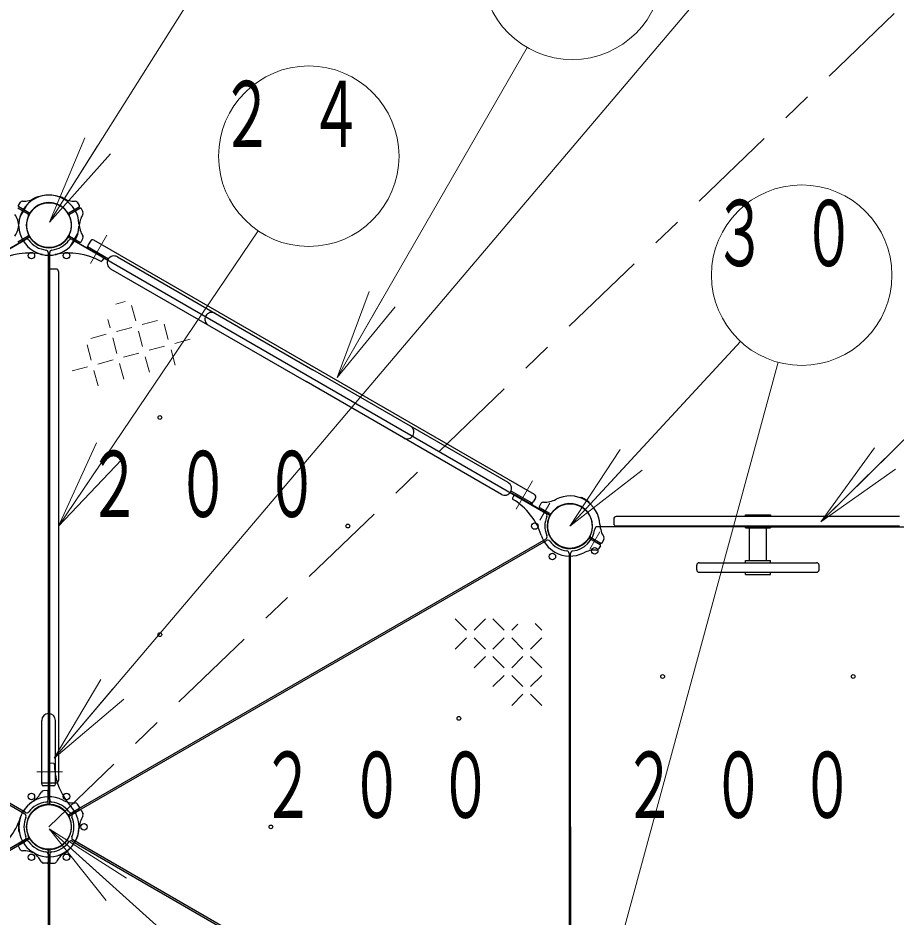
# Model space of a CAD drawing. Units: millimetres on the paper, scale 1:60. Extents: x -385 to 76, y -594 to 267.
# Drawn here: x -240.45 to -211.26, y 106.02 to 135.9 of the extents above; entities that cross this region are included whole.
import ezdxf

# ---------------------------------------------------------------- set-up
doc = ezdxf.new("R2010")
doc.units = ezdxf.units.MM
doc.linetypes.add('USER1', pattern=[4.5, 2.5, -2])
doc.linetypes.add('USER2', pattern=[6, 3, -1, 1, -1])
doc.layers.add('1_60', color=7, linetype='Continuous', lineweight=25)
doc.styles.add('ＭＳ ゴシック', font='')
doc.styles.get('ＭＳ ゴシック').set_extended_font_data('MS Gothic')

msp = doc.modelspace()

# ---------------------------------------------------------------- linework, layer by layer
at = {"layer": '1_60', "linetype": 'USER2', "lineweight": 13}
for p, q in [((-239.419, 109.012), (-189.169, 157.354)), ((-240.083, 129.778), (-240.415, 129.203)), ((-238.423, 128.82), (-238.755, 128.245)), ((-238.035, 127.743), (-237.492, 128.683)), ((-223.889, 119.577), (-223.346, 120.517)), ((-222.762, 119.778), (-223.094, 119.203)), ((-221.103, 118.82), (-221.434, 118.245)), ((-238.967, 110.845), (-239.821, 110.845))]:
    msp.add_line(p, q, dxfattribs=at)
at = {"layer": '1_60', "lineweight": 13}
for p, q in [((-239.249, 111.298), (-215.004, 139.866)), ((-239.401, 129.116), (-232.654, 139.798)), ((-229.839, 123.954), (-223.518, 134.919)), ((-239.401, 129.116), (-238.222, 131.919)), ((-239.401, 129.116), (-237.799, 131.652)), ((-237.376, 131.385), (-239.401, 129.116)), ((-239.102, 119.012), (-232.461, 128.822)), ((-213.76, 119.154), (-205.593, 127.208)), ((-229.839, 123.954), (-228.774, 126.803)), ((-229.839, 123.954), (-228.341, 126.553)), ((-227.908, 126.303), (-229.839, 123.954)), ((-222.098, 119.012), (-216.427, 125.148)), ((-222.098, 99.012), (-215.178, 124.456)), ((-239.102, 119.012), (-237.835, 121.776)), ((-239.102, 119.012), (-237.421, 121.496)), ((-222.098, 119.012), (-220.429, 121.554)), ((-213.76, 119.154), (-211.975, 121.617)), ((-237.006, 121.215), (-239.102, 119.012)), ((-222.098, 119.012), (-220.062, 121.215)), ((-213.76, 119.154), (-211.624, 121.261)), ((-219.695, 120.875), (-222.098, 119.012)), ((-211.273, 120.905), (-213.76, 119.154)), ((-239.249, 111.298), (-237.689, 113.909)), ((-239.249, 111.298), (-237.308, 113.586)), ((-236.927, 113.262), (-239.249, 111.298)), ((-237.513, 106.568), (-239.409, 108.946)), ((-239.409, 108.946), (-236.844, 107.312)), ((-239.409, 108.946), (-237.179, 106.94)), ((-239.409, 108.946), (-221.189, 92.557))]:
    msp.add_line(p, q, dxfattribs=at)
at = {"layer": '1_60', "color": 2}
for p, q in [((-240.435, 129.667), (-240.366, 129.778)), ((-238.403, 129.667), (-238.473, 129.778)), ((-240.108, 129.381), (-240.448, 129.577)), ((-240.083, 129.424), (-240.423, 129.62)), ((-238.755, 129.424), (-238.415, 129.62)), ((-238.73, 129.38), (-238.39, 129.577)), ((-238.344, 129.564), (-238.287, 129.456)), ((-240.083, 128.599), (-241.217, 127.944)), ((-240.108, 128.643), (-240.448, 128.446)), ((-238.755, 128.599), (-237.621, 127.945)), ((-238.73, 128.643), (-238.39, 128.446)), ((-238.344, 128.46), (-238.287, 128.567)), ((-237.61, 127.898), (-237.657, 127.824)), ((-223.968, 120.022), (-224.008, 119.944)), ((-222.787, 119.38), (-223.922, 120.035)), ((-223.114, 119.667), (-223.05, 119.769)), ((-222.762, 119.424), (-223.103, 119.62)), ((-221.409, 118.643), (-221.069, 118.446)), ((-221.434, 118.599), (-221.094, 118.403)), ((-221.083, 118.356), (-221.147, 118.254)), ((-221.023, 118.459), (-220.962, 118.575)), ((-239.658, 110.428), (-239.658, 110.47)), ((-239.205, 110.47), (-239.658, 110.47)), ((-239.255, 110.378), (-239.608, 110.378)), ((-239.394, 109.793), (-239.394, 110.378)), ((-239.205, 110.428), (-239.205, 110.47)), ((-239.478, 110.219), (-239.6, 110.214)), ((-239.444, 109.793), (-239.444, 110.185)), ((-238.403, 109.667), (-238.467, 109.77)), ((-238.755, 109.424), (-238.415, 109.62)), ((-238.73, 109.381), (-238.39, 109.577)), ((-238.343, 109.564), (-238.282, 109.448)), ((-240.108, 108.643), (-241.242, 107.988)), ((-240.083, 108.599), (-240.423, 108.403)), ((-240.434, 108.357), (-240.37, 108.254)), ((-239.444, 108.23), (-239.444, 107.838)), ((-239.394, 108.23), (-239.394, 107.838)), ((-239.478, 107.804), (-239.609, 107.809)), ((-239.359, 107.804), (-239.238, 107.809))]:
    msp.add_line(p, q, dxfattribs=at)
at = {"layer": '1_60'}
for p, q in [((-240.056, 129.782), (-240.058, 129.784)), ((-239.768, 129.949), (-239.769, 129.951)), ((-239.071, 129.949), (-239.069, 129.951)), ((-238.782, 129.782), (-238.781, 129.785)), ((-223.275, 120.057), (-237.926, 128.515)), ((-238.136, 128.301), (-238.162, 128.255)), ((-238.162, 128.255), (-237.462, 127.851)), ((-238.136, 128.301), (-237.436, 127.897)), ((-238.04, 128.485), (-238.115, 128.355)), ((-239.419, 127.47), (-239.419, 110.553)), ((-239.186, 127.553), (-239.336, 127.553)), ((-239.102, 127.47), (-239.102, 110.553)), ((-223.355, 119.768), (-224.055, 120.172)), ((-223.382, 119.722), (-224.082, 120.126)), ((-223.245, 119.943), (-223.32, 119.813)), ((-221.75, 119.949), (-221.748, 119.951)), ((-223.355, 119.768), (-223.382, 119.722)), ((-221.461, 119.782), (-221.46, 119.784)), ((-220.64, 119.245), (-220.64, 119.095)), ((-211.14, 119.328), (-220.557, 119.328)), ((-216.265, 119.382), (-215.432, 119.382)), ((-216.265, 119.328), (-216.265, 119.382)), ((-215.432, 119.382), (-215.432, 119.328)), ((-211.14, 119.012), (-220.557, 119.012)), ((-216.265, 118.958), (-216.265, 119.012)), ((-216.265, 118.958), (-215.432, 118.958)), ((-215.432, 119.012), (-215.432, 118.958)), ((-216.265, 117.791), (-216.265, 117.866)), ((-216.265, 117.866), (-215.432, 117.866)), ((-216.265, 117.791), (-215.432, 117.791)), ((-215.432, 117.791), (-215.432, 117.866)), ((-216.265, 117.475), (-215.432, 117.475)), ((-216.265, 117.4), (-216.265, 117.475)), ((-215.432, 117.4), (-215.432, 117.475)), ((-216.265, 117.4), (-215.432, 117.4)), ((-239.658, 110.47), (-239.658, 112.553)), ((-239.205, 110.47), (-239.205, 112.553)), ((-239.205, 110.47), (-239.658, 110.47)), ((-239.186, 110.469), (-239.336, 110.469)), ((-240.405, 109.178), (-240.408, 109.178)), ((-240.405, 108.845), (-240.408, 108.845)), ((-238.781, 108.241), (-238.78, 108.239)), ((-239.07, 108.074), (-239.069, 108.072))]:
    msp.add_line(p, q, dxfattribs=at)
at = {"layer": '1_60', "color": 4}
for p, q in [((-255.939, 119.445), (-240.195, 128.535)), ((-238.644, 128.535), (-222.899, 119.445)), ((-239.444, 128.101), (-239.444, 109.921)), ((-239.394, 109.922), (-239.394, 128.101)), ((-215.849, 118.987), (-221.188, 118.987)), ((-215.849, 118.987), (-210.509, 118.987)), ((-255.964, 118.535), (-240.219, 109.445)), ((-240.195, 109.488), (-255.939, 118.578)), ((-222.899, 118.578), (-238.644, 109.488)), ((-238.619, 109.445), (-222.874, 118.535)), ((-222.123, 118.102), (-222.123, 99.922)), ((-222.074, 109.012), (-222.074, 118.102)), ((-222.074, 109.012), (-222.074, 99.922)), ((-240.219, 108.578), (-255.964, 99.488)), ((-255.939, 99.445), (-240.194, 108.535)), ((-238.643, 108.535), (-222.899, 99.445)), ((-222.874, 99.488), (-238.619, 108.578)), ((-239.444, 108.101), (-239.444, 89.922)), ((-239.394, 89.922), (-239.394, 108.102))]:
    msp.add_line(p, q, dxfattribs=at)
at = {"layer": '1_60', "color": 131}
for p, q in [((-237.141, 127.958), (-230.646, 124.208)), ((-237.368, 127.565), (-230.872, 123.815)), ((-224.15, 120.458), (-230.646, 124.208)), ((-224.377, 120.065), (-230.872, 123.815))]:
    msp.add_line(p, q, dxfattribs=at)
at = {"layer": '1_60', "color": 4, "lineweight": 13}
for p, q in [((-237.192, 126.39), (-236.888, 126.471)), ((-236.534, 125.834), (-236.671, 126.346)), ((-237.388, 125.605), (-237.461, 125.878)), ((-236.318, 125.709), (-235.805, 125.846)), ((-237.171, 125.48), (-236.659, 125.617)), ((-235.452, 125.209), (-235.589, 125.721)), ((-238.025, 125.251), (-237.513, 125.388)), ((-237.159, 124.751), (-237.296, 125.263)), ((-236.305, 124.98), (-236.443, 125.492)), ((-235.235, 125.084), (-234.723, 125.221)), ((-238.013, 124.522), (-238.15, 125.035)), ((-236.089, 124.855), (-235.577, 124.992)), ((-236.943, 124.626), (-236.43, 124.763)), ((-236.077, 124.126), (-236.214, 124.638)), ((-235.223, 124.355), (-235.36, 124.867)), ((-237.796, 124.397), (-237.284, 124.535)), ((-236.93, 123.897), (-237.068, 124.41)), ((-238.65, 124.169), (-238.138, 124.306)), ((-237.784, 123.669), (-237.921, 124.181)), ((-225.908, 115.924), (-225.533, 115.549)), ((-225.283, 115.549), (-224.908, 115.924)), ((-224.658, 115.924), (-224.283, 115.549)), ((-224.033, 115.549), (-223.834, 115.749)), ((-223.256, 115.772), (-223.033, 115.549)), ((-225.908, 114.924), (-225.533, 115.299)), ((-225.283, 115.299), (-224.908, 114.924)), ((-224.658, 114.924), (-224.283, 115.299)), ((-224.033, 115.299), (-223.658, 114.924)), ((-223.408, 114.924), (-223.033, 115.299)), ((-225.283, 114.299), (-224.908, 114.674)), ((-224.658, 114.674), (-224.283, 114.299)), ((-224.033, 114.299), (-223.658, 114.674)), ((-223.408, 114.674), (-223.033, 114.299)), ((-224.658, 113.674), (-224.283, 114.049)), ((-224.033, 114.049), (-223.658, 113.674)), ((-223.408, 113.674), (-223.033, 114.049)), ((-224.033, 113.049), (-223.658, 113.424)), ((-223.408, 113.424), (-223.033, 113.049))]:
    msp.add_line(p, q, dxfattribs=at)
at = {"layer": '1_60', "color": 3}
for p, q in [((-216.132, 117.866), (-216.132, 118.958)), ((-215.565, 117.866), (-215.565, 118.958))]:
    msp.add_line(p, q, dxfattribs=at)
at = {"layer": '1_60', "color": 140}
for p, q in [((-217.798, 117.791), (-213.898, 117.791)), ((-217.882, 117.558), (-217.882, 117.708)), ((-217.798, 117.475), (-213.898, 117.475)), ((-213.815, 117.558), (-213.815, 117.708))]:
    msp.add_line(p, q, dxfattribs=at)
at = {"layer": '1_60', "color": 2, "linetype": 'USER1', "lineweight": 13}
for p, q in [((-239.394, 110.378), (-239.394, 111.102)), ((-239.359, 111.136), (-239.272, 111.131))]:
    msp.add_line(p, q, dxfattribs=at)
at = {"layer": '1_60', "lineweight": 13}
for centre in [(-222.02, 137.518), (-230.779, 131.306), (-214.391, 127.351)]:
    msp.add_circle(centre, 3, dxfattribs=at)
at = {"layer": '1_60'}
for centre, radius in [((-239.419, 129.012), 0.743), ((-239.419, 129.012), 0.743), ((-222.099, 119.012), 0.743), ((-222.098, 119.012), 0.743), ((-222.098, 119.012), 0.743), ((-221.274, 118.187), 0.108), ((-219.015, 114.012), 0.0625), ((-212.682, 114.012), 0.0625), ((-239.419, 109.012), 0.743), ((-239.419, 109.012), 0.743), ((-239.419, 109.012), 0.743), ((-239.419, 109.011), 0.743), ((-239.419, 109.011), 0.743), ((-239.419, 109.011), 0.743)]:
    msp.add_circle(centre, radius, dxfattribs=at)
at = {"layer": '1_60', "color": 4}
for centre, radius in [((-240.002, 128.001), 0.108), ((-238.836, 128.001), 0.108), ((-235.729, 122.62), 0.0625), ((-229.479, 119.012), 0.0625), ((-223.265, 119.012), 0.108), ((-222.682, 118.002), 0.108), ((-235.729, 115.403), 0.0625), ((-225.789, 112.62), 0.0625), ((-240.002, 110.021), 0.108), ((-238.836, 110.022), 0.108), ((-238.253, 109.012), 0.108), ((-232.039, 109.012), 0.0625), ((-240.002, 108.001), 0.108), ((-238.836, 108.002), 0.108)]:
    msp.add_circle(centre, radius, dxfattribs=at)
at = {"layer": '1_60', "color": 2}
for centre, radius, start, end in [((-239.419, 129.012), 1, 62.7272, 120), ((-239.419, 129.012), 1, 60, 117.2728), ((-239.419, 129.012), 1, 120, 177.2728), ((-240.3, 129.725), 0.0833, 87.4588, 148), ((-240.259, 130.641), 0.833, 267.4588, 297.2728), ((-239.419, 129.012), 0.75, 60, 145.7293), ((-239.419, 129.012), 0.75, 34.2707, 120), ((-238.579, 130.641), 0.833, 242.7272, 272.5412), ((-239.419, 129.012), 1, 2.7272, 60), ((-238.538, 129.725), 0.0833, 32, 92.5412), ((-240.407, 129.649), 0.0333, 148, 240), ((-239.419, 129.012), 0.75, 120, 205.7293), ((-240.067, 129.453), 0.0333, 240, 325.7293), ((-239.419, 129.012), 0.75, 334.2707, 60), ((-238.772, 129.453), 0.0333, 214.2707, 300), ((-238.432, 129.649), 0.0333, 300, 32), ((-238.373, 129.548), 0.0333, 28, 120), ((-238.36, 129.417), 0.0833, 327.4588, 28), ((-238.36, 129.417), 0.0833, 327.4588, 28), ((-241.251, 128.924), 0.833, 2.7272, 32.5412), ((-239.419, 129.012), 0.75, 154.2707, 240), ((-240.125, 129.352), 0.0333, 334.2707, 60), ((-239.419, 129.012), 0.75, 300, 25.7293), ((-238.713, 129.352), 0.0333, 120, 205.7293), ((-237.588, 128.924), 0.833, 147.4588, 177.2728), ((-241.25, 129.099), 0.833, 327.4588, 357.2728), ((-239.419, 129.012), 1, 182.7272, 240), ((-239.419, 129.012), 1, 300, 357.2728), ((-237.588, 129.099), 0.833, 182.7272, 212.5412), ((-240.125, 128.671), 0.0333, 300, 25.7293), ((-240.066, 128.57), 0.0333, 34.2707, 120), ((-239.419, 129.012), 0.75, 214.2707, 300), ((-239.419, 129.012), 0.75, 240, 325.7293), ((-238.772, 128.571), 0.0333, 60, 145.7293), ((-238.714, 128.672), 0.0333, 154.2707, 240), ((-238.361, 128.606), 0.0833, 332, 32.5412), ((-238.374, 128.475), 0.0333, 240, 332), ((-240.089, 125.916), 2.167, 77.7828, 118.9159), ((-239.419, 129.012), 1, 240, 282.2172), ((-239.419, 129.012), 1, 257.7828, 300), ((-238.749, 125.917), 2.167, 61.0842, 102.2172), ((-237.638, 127.916), 0.0333, 327, 60), ((-237.685, 127.842), 0.0333, 241.0841, 327), ((-223.978, 119.928), 0.0333, 153, 238.9159), ((-225.114, 118.044), 2.167, 17.7828, 58.9158), ((-223.938, 120.006), 0.0333, 60, 153), ((-222.939, 120.641), 0.833, 267.4588, 297.2728), ((-222.098, 119.012), 1, 60, 117.2728), ((-222.098, 119.012), 1, 2.7272, 60), ((-223.086, 119.649), 0.0333, 148, 240), ((-222.979, 119.725), 0.0833, 87.4588, 148), ((-222.098, 119.012), 0.75, 60, 145.7293), ((-222.098, 119.012), 0.75, 334.2707, 60), ((-222.098, 119.012), 0.75, 154.2707, 240), ((-222.804, 119.352), 0.0333, 334.2707, 60), ((-222.746, 119.453), 0.0333, 240, 325.7293), ((-220.267, 119.099), 0.833, 182.7272, 212.5412), ((-222.098, 119.012), 1, 197.7828, 240), ((-221.393, 118.671), 0.0333, 154.2707, 240), ((-221.04, 118.606), 0.0833, 332, 32.5412), ((-222.098, 119.012), 0.75, 240, 325.7293), ((-221.451, 118.57), 0.0333, 60, 145.7293), ((-221.111, 118.374), 0.0333, 328, 60), ((-221.053, 118.475), 0.0333, 240, 332), ((-222.098, 119.012), 1, 240, 297.2728), ((-221.258, 117.382), 0.833, 87.4588, 117.2728), ((-221.218, 118.298), 0.0833, 267.4588, 328), ((-221.218, 118.298), 0.0833, 267.4588, 328), ((-237.074, 111.139), 2.167, 190.3996, 222.2172), ((-239.608, 110.428), 0.05, 180, 270), ((-239.255, 110.428), 0.05, 270, 0), ((-240.41, 110.554), 0.833, 302.7272, 332.5412), ((-239.419, 109.012), 1, 62.7272, 120), ((-239.597, 110.131), 0.0833, 92, 152.5412), ((-239.477, 110.185), 0.0333, 0, 92), ((-239.419, 109.012), 1, 122.7272, 180), ((-239.419, 109.012), 1, 120, 162.2172), ((-239.419, 109.012), 0.75, 94.2707, 180), ((-239.419, 109.012), 0.75, 34.2707, 120), ((-239.477, 109.793), 0.0333, 274.2707, 0), ((-239.361, 109.793), 0.0333, 180, 265.7293), ((-239.419, 109.012), 0.75, 0, 85.7293), ((-238.579, 110.641), 0.833, 242.7272, 272.5412), ((-239.419, 109.012), 1, 0, 42.2172), ((-238.538, 109.725), 0.0833, 32, 92.5412), ((-238.538, 109.725), 0.0833, 32, 92.5412), ((-239.419, 109.012), 0.75, 120, 205.7293), ((-238.771, 109.453), 0.0333, 214.2707, 300), ((-238.713, 109.352), 0.0333, 120, 205.7293), ((-237.587, 108.924), 0.833, 147.4588, 177.2728), ((-238.431, 109.649), 0.0333, 300, 32), ((-238.373, 109.548), 0.0333, 28, 120), ((-238.36, 109.418), 0.0833, 327.4588, 28), ((-242.434, 109.979), 2.167, 301.0842, 342.2172), ((-239.419, 109.012), 0.75, 300, 25.7293), ((-239.419, 109.012), 1, 180, 237.2728), ((-239.419, 109.012), 0.75, 180, 265.7293), ((-239.419, 109.012), 0.75, 274.2707, 0), ((-239.419, 109.012), 1, 300, 357.2728), ((-239.419, 109.012), 1, 302.7272, 0), ((-240.124, 108.672), 0.0333, 300, 25.7293), ((-240.066, 108.571), 0.0333, 34.2707, 120), ((-239.419, 109.012), 0.75, 214.2707, 300), ((-240.406, 108.374), 0.0333, 120, 212), ((-240.299, 108.298), 0.0833, 212, 272.5412), ((-240.259, 107.382), 0.833, 62.7272, 92.5412), ((-239.477, 108.23), 0.0333, 0, 85.7293), ((-239.361, 108.23), 0.0333, 94.2707, 180), ((-240.41, 107.469), 0.833, 27.4588, 57.2728), ((-239.419, 109.012), 1, 242.7272, 300), ((-238.428, 107.469), 0.833, 122.7272, 152.5412), ((-239.597, 107.892), 0.0833, 207.4588, 268), ((-239.477, 107.838), 0.0333, 268, 0), ((-239.361, 107.838), 0.0333, 180, 272), ((-239.241, 107.892), 0.0833, 272, 332.5412), ((-239.241, 107.892), 0.0833, 272, 332.5412)]:
    msp.add_arc(centre, radius, start, end, dxfattribs=at)
at = {"layer": '1_60'}
for centre, radius, start, end in [((-240.043, 129.793), 0.0167, 128.6269, 210), ((-239.419, 129.012), 1.017, 120, 128.6269), ((-239.419, 129.012), 1.017, 111.3731, 120), ((-239.783, 129.943), 0.0167, 30, 111.3731), ((-239.055, 129.943), 0.0167, 68.6269, 150), ((-239.419, 129.012), 1.017, 60, 68.6269), ((-239.419, 129.012), 1.017, 51.3731, 60), ((-238.795, 129.793), 0.0167, 330, 51.3731), ((-237.967, 128.443), 0.0833, 60, 150), ((-238.042, 128.313), 0.0833, 150, 240), ((-239.336, 127.47), 0.0833, 90, 180), ((-239.186, 127.47), 0.0833, 0, 90), ((-223.317, 119.984), 0.0833, 330, 60), ((-221.734, 119.943), 0.0167, 68.6269, 150), ((-222.098, 119.012), 1.017, 60, 68.6269), ((-222.098, 119.012), 1.017, 51.3731, 60), ((-223.392, 119.855), 0.0833, 240, 330), ((-221.474, 119.793), 0.0167, 330, 51.3731), ((-220.557, 119.245), 0.0833, 90, 180), ((-220.557, 119.095), 0.0833, 180, 270), ((-222.099, 119.012), 0.833, 276.7872, 353.2128), ((-239.431, 112.553), 0.227, 0, 180), ((-239.336, 110.553), 0.0833, 180, 270), ((-239.186, 110.553), 0.0833, 270, 0), ((-239.419, 109.012), 1.017, 171.3731, 180), ((-240.408, 109.162), 0.0167, 90, 171.3731), ((-239.419, 109.012), 1.017, 180, 188.6269), ((-240.408, 108.862), 0.0167, 188.6269, 270), ((-239.419, 109.012), 1.017, 300, 308.6269), ((-238.794, 108.23), 0.0167, 308.6269, 30), ((-239.054, 108.08), 0.0167, 210, 291.3731), ((-239.419, 109.012), 1.017, 291.3731, 300)]:
    msp.add_arc(centre, radius, start, end, dxfattribs=at)
at = {"layer": '1_60', "color": 4}
for centre, radius, start, end in [((-240.153, 128.463), 0.0833, 36.7872, 120), ((-239.419, 129.012), 0.833, 216.7872, 263.2128), ((-239.419, 129.012), 0.833, 276.7872, 323.2128), ((-238.685, 128.463), 0.0833, 60, 143.2128), ((-239.527, 128.101), 0.0833, 0, 83.2128), ((-239.311, 128.101), 0.0833, 96.7872, 180), ((-222.098, 119.012), 0.833, 156.7872, 203.2128), ((-222.941, 119.373), 0.0833, 336.7872, 60), ((-221.188, 118.904), 0.0833, 90, 173.2128), ((-222.941, 118.65), 0.0833, 300, 23.2128), ((-222.833, 118.463), 0.0833, 36.7872, 120), ((-222.098, 119.012), 0.833, 216.7872, 263.2128), ((-222.207, 118.102), 0.0833, 0, 83.2128), ((-221.99, 118.102), 0.0833, 96.7872, 180), ((-239.419, 109.011), 0.833, 96.7872, 143.2128), ((-239.527, 109.921), 0.0833, 276.7872, 0), ((-239.311, 109.922), 0.0833, 180, 263.2128), ((-239.419, 109.011), 0.833, 36.7872, 83.2128), ((-240.261, 109.373), 0.0833, 336.7872, 60), ((-240.153, 109.56), 0.0833, 240, 323.2128), ((-238.685, 109.56), 0.0833, 216.7872, 300), ((-238.577, 109.373), 0.0833, 120, 203.2128), ((-239.419, 109.011), 0.833, 156.7872, 203.2128), ((-239.419, 109.012), 0.833, 336.7872, 23.2128), ((-240.261, 108.65), 0.0833, 300, 23.2128), ((-240.153, 108.463), 0.0833, 36.7872, 120), ((-239.419, 109.012), 0.833, 216.7872, 263.2128), ((-239.419, 109.012), 0.833, 276.7872, 323.2128), ((-238.685, 108.463), 0.0833, 60, 143.2128), ((-238.577, 108.65), 0.0833, 156.7872, 240), ((-239.527, 108.101), 0.0833, 0, 83.2128), ((-239.311, 108.102), 0.0833, 96.7872, 180)]:
    msp.add_arc(centre, radius, start, end, dxfattribs=at)
at = {"layer": '1_60', "color": 131}
for centre, start, end in [((-237.254, 127.762), 60, 240), ((-234.007, 125.887), 60, 240), ((-227.511, 122.137), 240, 60), ((-224.264, 120.262), 240, 60)]:
    msp.add_arc(centre, 0.227, start, end, dxfattribs=at)
at = {"layer": '1_60', "color": 140}
for centre, start, end in [((-217.798, 117.708), 90, 180), ((-213.898, 117.708), 0, 90), ((-217.798, 117.558), 180, 270), ((-213.898, 117.558), 270, 0)]:
    msp.add_arc(centre, 0.0833, start, end, dxfattribs=at)
at = {"layer": '1_60', "color": 2, "linetype": 'USER1', "lineweight": 13}
for centre, radius, start, end in [((-239.361, 111.102), 0.0333, 87, 180), ((-239.273, 111.098), 0.0333, 1.0841, 87), ((-237.074, 111.139), 2.167, 181.0841, 190.3996)]:
    msp.add_arc(centre, radius, start, end, dxfattribs=at)

# ---------------------------------------------------------------- texts
at = {"layer": '1_60', "char_height": 2.199, "style": 'ＭＳ ゴシック'}
for s, insert, attachment_point in [('\\T1.64;\\W0.6;２４', (-230.779, 133.806), 2), ('\\T1.64;\\W0.6;３０', (-214.391, 129.851), 2), ('\\T1.64;\\W0.6;２００', (-238.145, 121.512), 1), ('\\T1.64;\\W0.6;２００', (-232.372, 111.512), 1), ('\\T1.64;\\W0.6;２００', (-220.348, 111.512), 1)]:
    msp.add_mtext(s, dxfattribs=dict(at, insert=insert, attachment_point=attachment_point))

doc.saveas('drawing.dxf')
